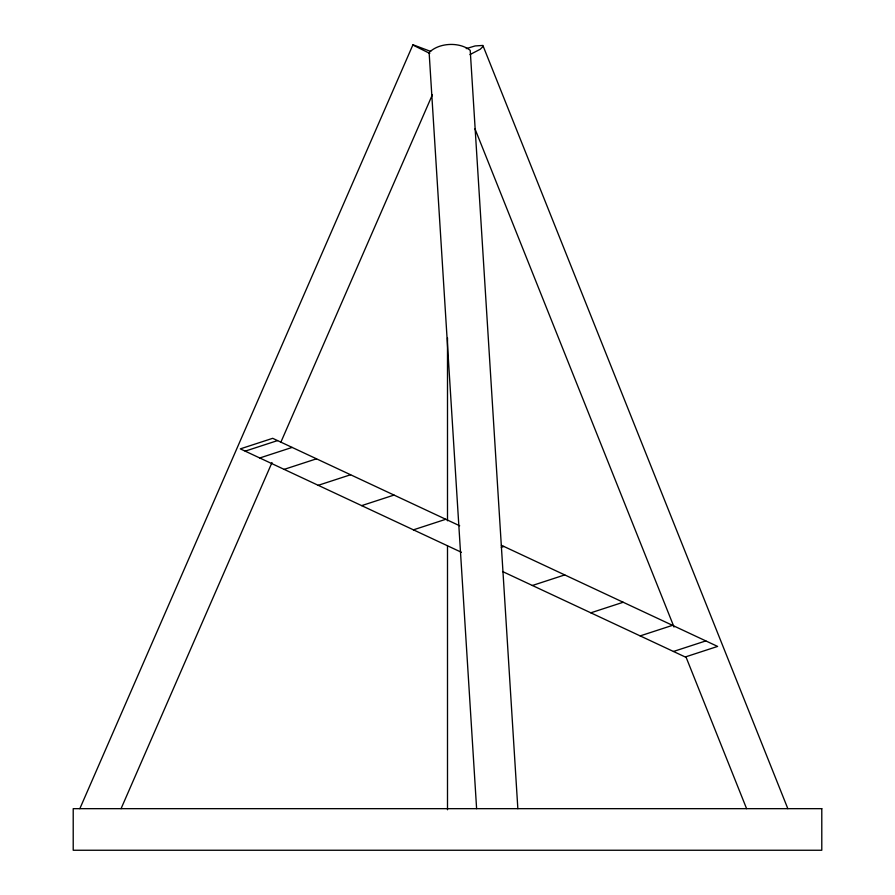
<?xml version="1.0" encoding="UTF-8"?>
<svg xmlns="http://www.w3.org/2000/svg" width="895" height="895" viewBox="0 0 895 895"><rect width="100%" height="100%" fill="white"/><g stroke="black" fill="none" stroke-linecap="round" stroke-linejoin="round"><path stroke-width="1.34" d="M79.834 808.666L412.953 44.75L430.663 51.407M121.06 808.666L271.99 462.57M280.929 442.063L432.408 94.691M483.222 46.294L480.279 49.225L469.953 54.595M466.25 48.621L475.122 45.936L482.886 45.444L787.835 808.666M245.174 451.147L277.551 440.586M259.774 457.971L292.139 447.41M284.151 469.372L316.517 458.811M318.228 485.314L350.605 474.753M361.658 505.63L394.024 495.069M413.434 529.84L445.799 519.279M501.289 547.292L503.874 546.442M532.38 585.487L564.756 574.914M590.823 612.818L623.188 602.257M640.171 635.897L672.537 625.337M673.454 651.471L705.831 640.909M429.79 53.42L412.841 45.018M459.683 525.779L272.684 438.315L240.319 448.876L461.406 552.282M501.357 545.268L717.611 646.425L685.246 656.986L502.565 571.536M474.976 128.835L674.024 627.026M685.95 656.874L746.598 808.666M517.847 808.666L470.222 50.366C459.426 41.651 438.886 42.658 429.13 52.548L476.61 808.666M447.5 337.896L447.5 520.778M447.5 545.905L447.5 809.762M821.789 808.666L73.211 808.666L73.211 850.25L821.789 850.25L821.789 808.666"/></g></svg>
